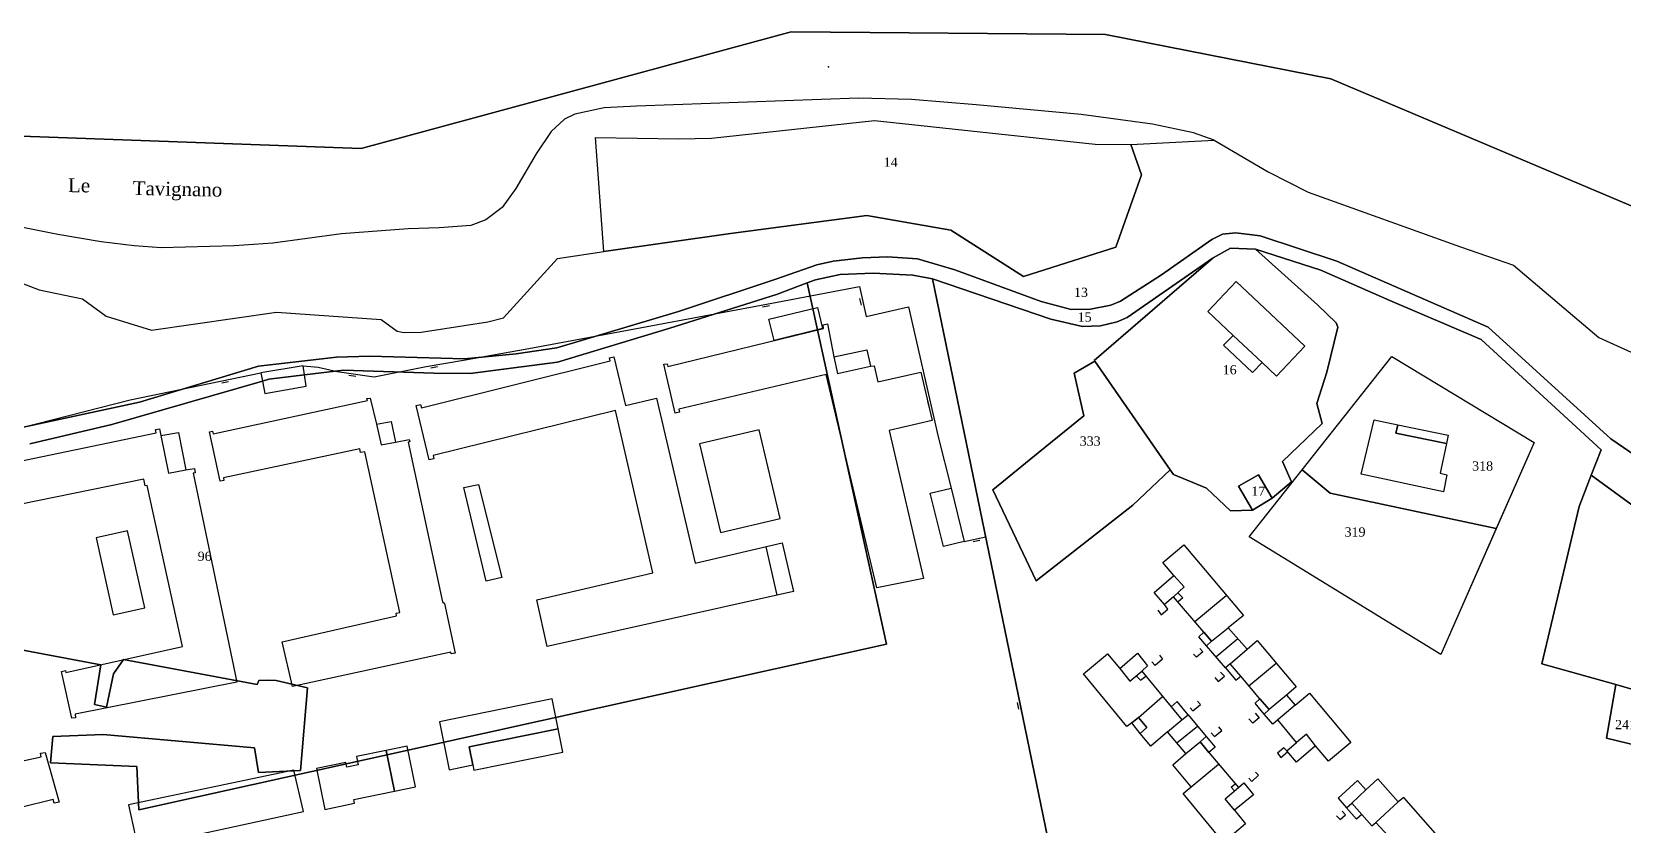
# Model space of a CAD drawing. Extents: x 1208038 to 1208926, y 6153358 to 6153860.
# Drawn here: x 1208242 to 1208586.3, y 6153687.8 to 6153859.5 of the extents above; entities that cross this region are included whole.
import ezdxf

# ---------------------------------------------------------------- set-up
doc = ezdxf.new("R2010")
doc.units = 0
doc.linetypes.add('CONTINU', pattern=[0])
doc.layers.get('0').update_dxf_attribs({"linetype": 'CONTINU'})
for name, color, linetype in [('1FLECHEFL', 7, 'CONTINU'), ('1LIEUDIT', 7, 'CONTINU'), ('1PARCELLE', 7, 'CONTINU'), ('1SECTION', 7, 'CONTINU'), ('1SUBDSECT', 7, 'CONTINU'), ('1TRONFLUV', 7, 'CONTINU'), ('1TROUPARCELLE', 7, 'CONTINU'), ('3BATIDUR', 7, 'CONTINU'), ('3BATILEGER', 7, 'CONTINU'), ('3CHEMIN', 7, 'CONTINU'), ('3FISCLINE', 7, 'CONTINUOUS'), ('3MURNONMI', 7, 'CONTINU'), ('3PARCELLETEX', 7, 'CONTINU'), ('3TRONFLUVTEX', 7, 'CONTINU')]:
    doc.layers.add(name, color=color, linetype=linetype)
doc.styles.get("Standard").update_dxf_attribs({"font": 'Times New Roman'})

# ---------------------------------------------------------------- blocks, each defined once
blk = doc.blocks.new('MURNOMI')
blk.add_line((-0.75, 0.5), (0.75, 0.5))
blk = doc.blocks.new('FLECHRU1')
blk.add_point((0, 0))

msp = doc.modelspace()

# ---------------------------------------------------------------- linework, layer by layer
at = {"layer": '1LIEUDIT'}
msp.add_lwpolyline([(1208182.06, 6153839.08), (1208313.18, 6153834.27), (1208406.26, 6153859.55), (1208474.29, 6153858.97), (1208522.99, 6153849.34), (1208786.04, 6153738.1)], dxfattribs=at)
at = {"layer": '1PARCELLE'}
for points in [[(1208479.73, 6153835.12), (1208482.04, 6153828.55), (1208476.53, 6153812.93), (1208456.55, 6153806.57), (1208440.78, 6153816.59), (1208422.65, 6153819.75), (1208393.1, 6153815.87), (1208365.73, 6153811.95), (1208363.95, 6153836.69), (1208381.94, 6153836.37), (1208389.01, 6153836.51), (1208424.26, 6153840.34), (1208472.05, 6153835.2), (1208479.73, 6153835.12)], [(1208506.72, 6153812.49), (1208520.13, 6153800.44), (1208524.16, 6153796.57), (1208524.52, 6153795.62), (1208522.17, 6153785.87), (1208519.96, 6153779.1), (1208521.13, 6153774.75), (1208512.54, 6153766.53), (1208514.52, 6153762.11), (1208510.34, 6153758.57), (1208507.35, 6153763.59), (1208503.02, 6153761.14), (1208506.06, 6153755.99), (1208501.34, 6153755.83), (1208496.08, 6153760.77), (1208488.96, 6153763.73), (1208488.28, 6153764.71), (1208471.95, 6153788.21), (1208471.82, 6153788.4), (1208497.55, 6153810.58), (1208501.34, 6153812.71), (1208506.72, 6153812.49)], [(1208471.95, 6153788.21), (1208488.28, 6153764.71), (1208480.21, 6153757.03), (1208459.24, 6153740.68), (1208449.9, 6153760.35), (1208459.71, 6153768.38), (1208469.56, 6153776.37), (1208467.45, 6153785.63), (1208471.95, 6153788.21)], [(1208516.83, 6153764.74), (1208536.2, 6153789.26), (1208566.99, 6153770.62), (1208558.81, 6153751.99), (1208522.85, 6153759.63), (1208516.83, 6153764.74)], [(1208510.34, 6153758.57), (1208506.06, 6153755.99), (1208503.02, 6153761.14), (1208507.35, 6153763.59), (1208510.34, 6153758.57)], [(1208505.33, 6153750.2), (1208516.83, 6153764.74), (1208522.85, 6153759.63), (1208558.81, 6153751.99), (1208546.84, 6153724.75), (1208505.33, 6153750.2)], [(1208605.25, 6153701), (1208591.61, 6153704.43), (1208592.12, 6153716.07), (1208584.65, 6153718.23), (1208568.64, 6153722.7), (1208576.78, 6153756.79), (1208579.38, 6153763.53), (1208602.26, 6153746.79), (1208637.43, 6153726.88), (1208627.21, 6153695.81), (1208605.25, 6153701)], [(1208591.61, 6153704.43), (1208582.67, 6153706.62), (1208584.65, 6153718.23), (1208592.12, 6153716.07), (1208591.61, 6153704.43)]]:
    msp.add_lwpolyline(points, close=True, dxfattribs=at)
for points in [[(1208239.77, 6153805.13), (1208243.55, 6153803.7), (1208252.94, 6153801.71), (1208258.02, 6153797.98), (1208267.87, 6153794.92), (1208294.91, 6153798.87), (1208317.54, 6153797.24), (1208321.01, 6153794.76), (1208322.45, 6153794.46), (1208326.2, 6153794.52), (1208340.59, 6153796.77), (1208344.02, 6153797.65), (1208355.73, 6153810.49), (1208365.73, 6153811.95), (1208393.1, 6153815.87), (1208422.65, 6153819.75), (1208440.78, 6153816.59), (1208456.55, 6153806.57), (1208476.53, 6153812.93), (1208482.04, 6153828.55), (1208479.73, 6153835.12), (1208497.74, 6153836.07), (1208509.48, 6153829.26), (1208518.1, 6153824.82), (1208551.07, 6153812.96), (1208562.56, 6153809), (1208581.01, 6153793.38), (1208609.89, 6153780.21)], [(1208239.81, 6153773.87), (1208265.27, 6153779.34), (1208291.03, 6153787.17), (1208307.85, 6153789.08), (1208315.11, 6153789.34), (1208335.54, 6153788.71), (1208346.74, 6153789.83), (1208355.58, 6153791.1), (1208381.91, 6153799.02), (1208402.97, 6153806.01), (1208411.77, 6153809.09), (1208415.36, 6153809.89), (1208421.66, 6153810.64), (1208427.09, 6153810.84), (1208433.56, 6153810.36), (1208441.67, 6153807.98), (1208460.34, 6153801.15), (1208466.87, 6153799.39), (1208471.01, 6153799.5), (1208475.42, 6153800.36), (1208477.5, 6153801.23), (1208486.38, 6153806.96), (1208497.3, 6153814.55), (1208499.56, 6153815.7), (1208502.43, 6153816), (1208507.75, 6153815.35), (1208524.32, 6153809.92), (1208557.07, 6153795.62), (1208583.57, 6153771.45), (1208603.69, 6153757.64)], [(1208603.69, 6153757.64), (1208583.57, 6153771.45), (1208557.07, 6153795.62), (1208524.32, 6153809.92), (1208507.75, 6153815.35), (1208502.43, 6153816), (1208499.56, 6153815.7), (1208497.3, 6153814.55), (1208486.38, 6153806.96), (1208477.5, 6153801.23), (1208475.42, 6153800.36), (1208471.01, 6153799.5), (1208466.87, 6153799.39), (1208460.34, 6153801.15), (1208441.67, 6153807.98), (1208433.56, 6153810.36), (1208427.09, 6153810.84), (1208421.66, 6153810.64), (1208415.36, 6153809.89), (1208411.77, 6153809.09), (1208402.97, 6153806.01), (1208381.91, 6153799.02), (1208355.58, 6153791.1), (1208346.74, 6153789.83), (1208335.54, 6153788.71), (1208315.11, 6153789.34), (1208307.85, 6153789.08), (1208291.03, 6153787.17), (1208265.27, 6153779.34), (1208239.81, 6153773.87)], [(1208602.26, 6153746.79), (1208579.38, 6153763.53), (1208581.51, 6153769.04), (1208555.53, 6153792.96), (1208535.77, 6153801.37), (1208520.87, 6153807.93), (1208506.72, 6153812.49), (1208501.34, 6153812.71), (1208497.55, 6153810.58), (1208478.98, 6153797.72), (1208476.76, 6153796.75), (1208473.21, 6153795.89), (1208469.32, 6153795.76), (1208462.42, 6153797.35), (1208436.86, 6153806.09), (1208432.6, 6153806.88), (1208423.96, 6153807.31), (1208416.86, 6153806.98), (1208411.49, 6153805.84), (1208409.68, 6153805.16), (1208403.05, 6153802.68), (1208380, 6153795.36), (1208355.69, 6153788.03), (1208336.79, 6153785.58), (1208328.94, 6153785.63), (1208309.36, 6153786.31), (1208300.97, 6153785.28), (1208293.22, 6153784.32), (1208291.85, 6153783.92), (1208259.25, 6153774.54), (1208241.56, 6153770.32)], [(1208463.22, 6153677.85), (1208436.86, 6153806.09), (1208462.42, 6153797.35), (1208469.32, 6153795.76), (1208473.21, 6153795.89), (1208476.76, 6153796.75), (1208478.98, 6153797.72), (1208497.55, 6153810.58), (1208471.82, 6153788.4), (1208471.95, 6153788.21), (1208467.45, 6153785.63), (1208469.56, 6153776.37), (1208459.71, 6153768.38), (1208449.9, 6153760.35), (1208459.24, 6153740.68), (1208480.21, 6153757.03), (1208488.28, 6153764.71), (1208488.96, 6153763.73), (1208496.08, 6153760.77), (1208501.34, 6153755.83), (1208506.06, 6153755.99), (1208510.34, 6153758.57), (1208514.52, 6153762.11), (1208512.54, 6153766.53), (1208521.13, 6153774.75), (1208519.96, 6153779.1), (1208522.17, 6153785.87), (1208524.52, 6153795.62), (1208524.16, 6153796.57), (1208520.13, 6153800.44), (1208506.72, 6153812.49), (1208520.87, 6153807.93), (1208535.77, 6153801.37), (1208555.53, 6153792.96), (1208581.51, 6153769.04), (1208579.38, 6153763.53), (1208576.78, 6153756.79), (1208568.64, 6153722.7), (1208584.65, 6153718.23), (1208582.67, 6153706.62), (1208591.61, 6153704.43)], [(1208215.82, 6153730.17), (1208256.9, 6153722.46), (1208255.55, 6153713.88), (1208258.11, 6153713.35), (1208259.64, 6153720.55), (1208261.82, 6153723.66), (1208290.73, 6153718.25), (1208291.09, 6153719.07), (1208293.1, 6153719.17), (1208294.83, 6153719.08), (1208301.58, 6153717.47), (1208300.09, 6153699.59), (1208290.97, 6153699.19), (1208290.13, 6153704.48), (1208257.37, 6153707.38), (1208246.52, 6153706.98), (1208245.99, 6153701.23), (1208264.7, 6153700.47), (1208265.09, 6153691.08), (1208426.89, 6153726.96), (1208409.68, 6153805.16), (1208411.49, 6153805.84), (1208416.86, 6153806.98), (1208423.96, 6153807.31), (1208432.6, 6153806.88), (1208436.86, 6153806.09), (1208463.22, 6153677.85)], [(1208241.56, 6153770.32), (1208259.25, 6153774.54), (1208291.85, 6153783.92), (1208293.22, 6153784.32), (1208300.97, 6153785.28), (1208309.36, 6153786.31), (1208328.94, 6153785.63), (1208336.79, 6153785.58), (1208355.69, 6153788.03), (1208380, 6153795.36), (1208403.05, 6153802.68), (1208409.68, 6153805.16), (1208426.89, 6153726.96), (1208265.09, 6153691.08), (1208264.7, 6153700.47), (1208245.99, 6153701.23), (1208246.52, 6153706.98), (1208257.37, 6153707.38), (1208290.13, 6153704.48), (1208290.97, 6153699.19), (1208300.09, 6153699.59), (1208301.58, 6153717.47), (1208294.83, 6153719.08), (1208293.1, 6153719.17), (1208291.09, 6153719.07), (1208290.73, 6153718.25), (1208261.82, 6153723.66), (1208259.64, 6153720.55), (1208258.11, 6153713.35), (1208255.55, 6153713.88), (1208256.9, 6153722.46), (1208215.82, 6153730.17)]]:
    msp.add_lwpolyline(points, dxfattribs=at)
at = {"layer": '1SECTION'}
msp.add_lwpolyline([(1208786.04, 6153738.1), (1208522.99, 6153849.34), (1208474.29, 6153858.97), (1208406.26, 6153859.55), (1208313.18, 6153834.27), (1208182.06, 6153839.08)], dxfattribs=at)
at = {"layer": '1SUBDSECT'}
msp.add_lwpolyline([(1208786.04, 6153738.1), (1208522.99, 6153849.34), (1208474.29, 6153858.97), (1208406.26, 6153859.55), (1208313.18, 6153834.27), (1208182.06, 6153839.08)], dxfattribs=at)
at = {"layer": '1TRONFLUV'}
for points in [[(1208786.04, 6153738.1), (1208522.99, 6153849.34), (1208474.29, 6153858.97), (1208406.26, 6153859.55), (1208313.18, 6153834.27), (1208182.06, 6153839.08)], [(1208239.77, 6153805.13), (1208243.55, 6153803.7), (1208252.94, 6153801.71), (1208258.02, 6153797.98), (1208267.87, 6153794.92), (1208294.91, 6153798.87), (1208317.54, 6153797.24), (1208321.01, 6153794.76), (1208322.45, 6153794.46), (1208326.2, 6153794.52), (1208340.59, 6153796.77), (1208344.02, 6153797.65), (1208355.73, 6153810.49), (1208365.73, 6153811.95), (1208363.95, 6153836.69), (1208381.94, 6153836.37), (1208389.01, 6153836.51), (1208424.26, 6153840.34), (1208472.05, 6153835.2), (1208479.73, 6153835.12), (1208497.74, 6153836.07), (1208509.48, 6153829.26), (1208518.1, 6153824.82), (1208551.07, 6153812.96), (1208562.56, 6153809), (1208581.01, 6153793.38), (1208609.89, 6153780.21)]]:
    msp.add_lwpolyline(points, dxfattribs=at)
at = {"layer": '1TROUPARCELLE'}
msp.add_lwpolyline([(1208505.33, 6153750.2), (1208536.2, 6153789.26), (1208566.99, 6153770.62), (1208546.84, 6153724.75), (1208505.33, 6153750.2)], close=True, dxfattribs=at)
at = {"layer": '3BATIDUR'}
for points in [[(1208496.37, 6153798.99), (1208502.53, 6153805.48), (1208517.39, 6153791.49), (1208511.25, 6153784.97), (1208508.13, 6153787.92), (1208501.86, 6153793.82), (1208496.37, 6153798.99)], [(1208402.56, 6153792.7), (1208401.43, 6153797.3), (1208411.92, 6153799.88), (1208413.05, 6153795.28), (1208402.56, 6153792.7)], [(1208378.7, 6153787.58), (1208379.4, 6153787.69), (1208379.56, 6153787.05), (1208413.25, 6153795.33), (1208413.14, 6153796.12), (1208414.08, 6153796.31), (1208415.5, 6153789.19), (1208422.63, 6153790.71), (1208423.42, 6153787.12), (1208424.21, 6153787.24), (1208425.02, 6153783.73), (1208434.32, 6153785.88), (1208436.76, 6153775.36), (1208427.46, 6153773.21), (1208434.86, 6153741.2), (1208424.76, 6153739.12), (1208413.79, 6153785.32), (1208381.97, 6153777.83), (1208382.12, 6153777.16), (1208381.12, 6153776.97), (1208378.7, 6153787.58)], [(1208291.51, 6153785.71), (1208291.85, 6153783.92), (1208293.22, 6153784.32), (1208300.97, 6153785.28), (1208300.67, 6153787.23), (1208291.51, 6153785.71)], [(1208325.12, 6153778.62), (1208326.03, 6153778.85), (1208326.28, 6153778.15), (1208367.11, 6153788.33), (1208366.93, 6153788.94), (1208367.89, 6153789.17), (1208370.41, 6153778.66), (1208377.11, 6153780.25), (1208385.51, 6153744.5), (1208404.29, 6153748.88), (1208406.77, 6153738.37), (1208353.46, 6153726.48), (1208351.25, 6153736.55), (1208376.33, 6153742.4), (1208368.22, 6153777.56), (1208328.76, 6153767.84), (1208328.91, 6153767.12), (1208327.95, 6153766.87), (1208325.12, 6153778.62)], [(1208300.97, 6153785.28), (1208293.22, 6153784.32), (1208291.85, 6153783.92), (1208292.38, 6153781.2), (1208301.34, 6153782.83), (1208300.97, 6153785.28)], [(1208280.39, 6153772.95), (1208281.08, 6153773.09), (1208281.22, 6153772.52), (1208314.55, 6153779.69), (1208314.42, 6153780.13), (1208315.19, 6153780.25), (1208316.52, 6153774.6), (1208319.67, 6153775.18), (1208320.67, 6153770.72), (1208323.57, 6153771.29), (1208323.72, 6153770.74), (1208323.39, 6153770.67), (1208330.83, 6153736.12), (1208331.25, 6153735.73), (1208333.58, 6153725.04), (1208332.67, 6153724.87), (1208332.59, 6153725.26), (1208298.34, 6153717.79), (1208296.11, 6153727.46), (1208320.87, 6153733.06), (1208320.78, 6153733.66), (1208321.59, 6153733.83), (1208314.02, 6153768.59), (1208313.1, 6153768.47), (1208312.95, 6153769.24), (1208283.4, 6153762.94), (1208283.51, 6153762.39), (1208282.74, 6153762.28), (1208280.39, 6153772.95)], [(1208386.44, 6153770.3), (1208390.98, 6153751.11), (1208403.84, 6153754.15), (1208399.31, 6153773.34), (1208386.44, 6153770.3)], [(1208532.4, 6153775.51), (1208537.48, 6153774.47), (1208537.11, 6153772.64), (1208548.02, 6153770.44), (1208546.66, 6153763.96), (1208548.13, 6153763.65), (1208547.36, 6153759.93), (1208529.59, 6153763.74), (1208532.4, 6153775.51)], [(1208506.06, 6153755.99), (1208503.02, 6153761.14), (1208507.35, 6153763.59), (1208510.34, 6153758.57), (1208506.06, 6153755.99)], [(1208335.43, 6153760.86), (1208338.63, 6153761.56), (1208343.68, 6153741.39), (1208340.27, 6153740.61), (1208335.43, 6153760.86)], [(1208436.34, 6153759.65), (1208440.85, 6153760.7), (1208443.66, 6153749.17), (1208439.18, 6153748.13), (1208436.34, 6153759.65)], [(1208266.38, 6153734.84), (1208262.69, 6153751.47), (1208255.86, 6153749.96), (1208259.56, 6153733.32), (1208266.38, 6153734.84)], [(1208495.57, 6153729.53), (1208489.01, 6153737.22), (1208487.01, 6153735.57), (1208484.79, 6153738.14), (1208489.06, 6153741.84), (1208486.68, 6153744.62), (1208491.24, 6153748.43), (1208504.09, 6153733.15), (1208500.83, 6153730.48), (1208504.94, 6153725.87), (1208507.05, 6153727.74), (1208515.51, 6153717.73), (1208513.44, 6153715.94), (1208515.27, 6153713.75), (1208518.38, 6153716.34), (1208527.34, 6153705.7), (1208522.54, 6153701.6), (1208519.7, 6153704.94), (1208515.59, 6153701.4), (1208513.53, 6153703.86), (1208515.62, 6153705.64), (1208511.56, 6153710.56), (1208510.44, 6153709.66), (1208508.61, 6153711.8), (1208509.64, 6153712.78), (1208507.69, 6153715.09), (1208503.52, 6153720.03), (1208501.27, 6153722.7), (1208500.2, 6153721.83), (1208496.15, 6153726.59), (1208497.23, 6153727.58), (1208495.57, 6153729.53)], [(1208479.93, 6153709.91), (1208478.91, 6153709.1), (1208469.51, 6153720.5), (1208474.67, 6153724.9), (1208477.33, 6153721.71), (1208481.16, 6153724.98), (1208483.38, 6153722.27), (1208482.09, 6153721.1), (1208488.44, 6153713.39), (1208490.79, 6153710.55), (1208492.14, 6153711.64), (1208496.03, 6153707), (1208494.71, 6153705.78), (1208496.64, 6153703.48), (1208503.01, 6153695.92), (1208504.2, 6153696.93), (1208506.28, 6153694.34), (1208502.21, 6153691), (1208504.55, 6153688.03), (1208499.77, 6153683.98), (1208491.06, 6153694.59), (1208492.82, 6153696.04), (1208488.8, 6153700.8), (1208491.66, 6153703.28), (1208487.71, 6153707.97), (1208484.07, 6153704.87), (1208481.79, 6153707.65), (1208483.22, 6153708.89), (1208481.37, 6153711.09), (1208479.93, 6153709.91)], [(1208330.16, 6153710.16), (1208332.25, 6153699.78), (1208337.35, 6153700.8), (1208336.55, 6153704.72), (1208355.85, 6153708.62), (1208354.53, 6153715.13), (1208330.16, 6153710.16)], [(1208310.13, 6153700.36), (1208309.92, 6153701.34), (1208303.52, 6153700.02), (1208305.35, 6153691.17), (1208311.76, 6153692.51), (1208311.6, 6153693.29), (1208320.43, 6153695.11), (1208318.59, 6153703.96), (1208312.19, 6153702.63), (1208312.55, 6153700.85), (1208310.13, 6153700.36)], [(1208186.56, 6153689.1), (1208187.65, 6153689.35), (1208187.9, 6153688.44), (1208222.71, 6153696.37), (1208222.3, 6153698.48), (1208223.35, 6153698.67), (1208223.62, 6153698.14), (1208244, 6153702.57), (1208243.84, 6153703.33), (1208244.87, 6153703.51), (1208247.88, 6153692.73), (1208246.81, 6153692.5), (1208246.54, 6153693.29), (1208225.49, 6153688.13), (1208225.78, 6153686.76), (1208224.74, 6153686.51), (1208224.58, 6153687.15), (1208189.61, 6153679.06), (1208189.8, 6153678.36), (1208189.26, 6153678.23), (1208186.56, 6153689.1)], [(1208262.88, 6153692.16), (1208264.88, 6153682.94), (1208300.71, 6153690.74), (1208298.63, 6153699.7), (1208262.88, 6153692.16)], [(1208529.73, 6153690.07), (1208531.86, 6153687.63), (1208532.79, 6153688.36), (1208535.46, 6153685.37), (1208533.37, 6153683.42), (1208535.43, 6153681.18), (1208536.57, 6153682.1), (1208541.26, 6153676.76), (1208548.24, 6153683.02), (1208538.8, 6153693.79), (1208537.62, 6153692.79), (1208533.19, 6153697.82), (1208530.6, 6153695.43), (1208528.81, 6153697.47), (1208524.59, 6153693.63), (1208526.44, 6153691.51), (1208527.57, 6153692.55), (1208529.73, 6153690.07)]]:
    msp.add_lwpolyline(points, close=True, dxfattribs=at)
msp.add_lwpolyline([(1208233.78, 6153765.44), (1208268.89, 6153772.73), (1208268.73, 6153773.43), (1208269.58, 6153773.57), (1208269.86, 6153772.17), (1208273.67, 6153772.82), (1208275.31, 6153764.71), (1208277.13, 6153764.99), (1208277.29, 6153764.06), (1208276.87, 6153763.96), (1208286.32, 6153718.72), (1208251.3, 6153711.83), (1208251.44, 6153711.04), (1208250.58, 6153710.96), (1208248.35, 6153721.06), (1208248.35, 6153721.06), (1208249.23, 6153721.23), (1208249.33, 6153720.84), (1208274.59, 6153726.46), (1208266.92, 6153761.31), (1208266.51, 6153761.21), (1208266.18, 6153762.72), (1208235.76, 6153756.51)], dxfattribs=at)
at = {"layer": '3BATILEGER'}
for points in [[(1208501.86, 6153793.82), (1208508.13, 6153787.92), (1208506.06, 6153785.76), (1208499.82, 6153791.7), (1208501.86, 6153793.82)], [(1208537.48, 6153774.47), (1208548.39, 6153772.21), (1208548.02, 6153770.44), (1208537.11, 6153772.64), (1208537.48, 6153774.47)], [(1208495.57, 6153729.53), (1208497.23, 6153727.58), (1208496.15, 6153726.59), (1208494.47, 6153728.56), (1208495.57, 6153729.53)], [(1208500.2, 6153721.83), (1208502.47, 6153719.17), (1208503.52, 6153720.03), (1208501.27, 6153722.7), (1208500.2, 6153721.83)], [(1208492.14, 6153711.64), (1208489.74, 6153714.51), (1208488.44, 6153713.39), (1208490.79, 6153710.55), (1208492.14, 6153711.64)], [(1208507.69, 6153715.09), (1208509.64, 6153712.78), (1208508.61, 6153711.8), (1208506.61, 6153714.16), (1208507.69, 6153715.09)], [(1208479.93, 6153709.91), (1208481.37, 6153711.09), (1208483.22, 6153708.89), (1208481.79, 6153707.65), (1208479.93, 6153709.91)], [(1208336.55, 6153704.72), (1208337.35, 6153700.8), (1208337.57, 6153699.68), (1208356.86, 6153703.59), (1208355.85, 6153708.62), (1208336.55, 6153704.72)], [(1208318.59, 6153703.96), (1208320.43, 6153695.11), (1208325, 6153696.05), (1208323.18, 6153704.89), (1208318.59, 6153703.96)], [(1208496.64, 6153703.48), (1208494.71, 6153705.78), (1208496.03, 6153707), (1208497.99, 6153704.66), (1208496.64, 6153703.48)], [(1208529.73, 6153690.07), (1208528.57, 6153689.08), (1208526.44, 6153691.51), (1208527.57, 6153692.55), (1208529.73, 6153690.07)]]:
    msp.add_lwpolyline(points, close=True, dxfattribs=at)
at = {"layer": '3CHEMIN'}
for points in [[(1208300.67, 6153787.23), (1208303.91, 6153786.93), (1208308.02, 6153785.98), (1208316.06, 6153784.86), (1208327.31, 6153787.06), (1208335.39, 6153788.42), (1208349.52, 6153791.01), (1208373.94, 6153795.56), (1208403.24, 6153801.01), (1208421.04, 6153804.41), (1208422.48, 6153797.92), (1208431.66, 6153800.03), (1208438.08, 6153771.83), (1208440.85, 6153760.7)], [(1208124.58, 6153700.27), (1208117.68, 6153711.37), (1208126.38, 6153720.76), (1208142.09, 6153734.32), (1208153.1, 6153741.36), (1208178.96, 6153756.79), (1208184.49, 6153758.69), (1208209.19, 6153765.22), (1208239.81, 6153773.87), (1208263.25, 6153779.88), (1208291.51, 6153785.71)], [(1208443.66, 6153749.17), (1208448.35, 6153750.2)]]:
    msp.add_lwpolyline(points, dxfattribs=at)
at = {"layer": '3FISCLINE'}
for points in [[(1208497.74, 6153836.07), (1208493.31, 6153837.67), (1208484.46, 6153839.53), (1208468.97, 6153841.67), (1208446.25, 6153843.73), (1208432.26, 6153844.89), (1208420.85, 6153845.15), (1208372.79, 6153843.46), (1208365.82, 6153843.08), (1208359.47, 6153841.72), (1208357.2, 6153840.63), (1208354.34, 6153837.93), (1208351.08, 6153833.14), (1208346.66, 6153825.64), (1208343.72, 6153821.54), (1208340.2, 6153818.86), (1208336.92, 6153817.61), (1208330.12, 6153817.1), (1208323.36, 6153816.92), (1208308.93, 6153815.82), (1208294.09, 6153813.82), (1208285.71, 6153813.18), (1208269.91, 6153812.8), (1208264.07, 6153813.22), (1208256.98, 6153814.07), (1208247.6, 6153815.64), (1208226.21, 6153819.91)], [(1208415.5, 6153789.19), (1208416.26, 6153785.55), (1208423.42, 6153787.12)], [(1208316.52, 6153774.6), (1208317.57, 6153770.11), (1208320.67, 6153770.72)], [(1208269.86, 6153772.17), (1208271.53, 6153763.98), (1208275.31, 6153764.71)], [(1208400.75, 6153748.04), (1208403.18, 6153737.57)], [(1208489.01, 6153737.22), (1208491.29, 6153739.38), (1208489.06, 6153741.84)], [(1208485.57, 6153734.32), (1208486.34, 6153733.34), (1208487.77, 6153734.56), (1208487.01, 6153735.57)], [(1208489.94, 6153738.09), (1208490.96, 6153736.97), (1208489.95, 6153736.13)], [(1208493.61, 6153731.83), (1208500.4, 6153737.53)], [(1208497.23, 6153727.58), (1208500.83, 6153730.48)], [(1208498.15, 6153724.22), (1208502.88, 6153728.18)], [(1208494.67, 6153726.03), (1208495.31, 6153725.32), (1208493.94, 6153724.11), (1208493.33, 6153724.81)], [(1208501.27, 6153722.7), (1208504.94, 6153725.87)], [(1208477.33, 6153721.71), (1208479.55, 6153718.97), (1208482.09, 6153721.1)], [(1208485.92, 6153724.54), (1208486.6, 6153723.73), (1208485.03, 6153722.31), (1208484.3, 6153723.12)], [(1208505.28, 6153717.94), (1208511.19, 6153722.84)], [(1208480.91, 6153720.11), (1208481.85, 6153719.14), (1208482.98, 6153720.03)], [(1208497.9, 6153719.76), (1208498.67, 6153718.86), (1208500.01, 6153720), (1208499.17, 6153720.88)], [(1208481.37, 6153711.09), (1208486.59, 6153715.65)], [(1208492.55, 6153713.14), (1208493.19, 6153712.49), (1208494.8, 6153713.9), (1208494.17, 6153714.6)], [(1208513.44, 6153715.94), (1208509.64, 6153712.78)], [(1208506.67, 6153712.01), (1208507.53, 6153711), (1208506.12, 6153709.84), (1208505.26, 6153710.8)], [(1208515.27, 6153713.75), (1208511.56, 6153710.56)], [(1208487.71, 6153707.97), (1208490.79, 6153710.55)], [(1208489.72, 6153705.58), (1208494.2, 6153709.19)], [(1208497.14, 6153707.74), (1208497.87, 6153706.96), (1208499.43, 6153708.23), (1208498.75, 6153709.06)], [(1208519.7, 6153704.94), (1208517.75, 6153707.44), (1208515.62, 6153705.64)], [(1208491.66, 6153703.28), (1208494.71, 6153705.78)], [(1208513.53, 6153703.86), (1208512.83, 6153704.52), (1208511.45, 6153703.35), (1208512.18, 6153702.44), (1208513.67, 6153703.68)], [(1208492.82, 6153696.04), (1208498.73, 6153701)], [(1208505.31, 6153697.94), (1208505.95, 6153697.23), (1208507.36, 6153698.57), (1208506.73, 6153699.25)], [(1208502.21, 6153691), (1208500.15, 6153693.46), (1208503.01, 6153695.92)], [(1208502.19, 6153695.22), (1208501.48, 6153695.99), (1208502.33, 6153696.72)], [(1208527.57, 6153692.55), (1208530.6, 6153695.43)], [(1208524.27, 6153689.81), (1208525.03, 6153688.99), (1208526.22, 6153689.99), (1208525.49, 6153690.83)], [(1208532.79, 6153688.36), (1208537.62, 6153692.79)]]:
    msp.add_lwpolyline(points, dxfattribs=at)

# ---------------------------------------------------------------- block references
at = {"layer": '1FLECHEFL'}
msp.add_blockref('FLECHRU1', (1208414.31, 6153851.98), dxfattribs=at)
at = {"layer": '3MURNONMI'}
for p, rotation in [((1208421.76, 6153801.19), 102.5), ((1208400.71, 6153800.54), 190.6), ((1208328.92, 6153787.34), 189.6), ((1208283.67, 6153784.09), 191.8), ((1208311.36, 6153785.51), 172.1), ((1208436.48, 6153778.88), 102.9), ((1208446.26, 6153749.75), 192.6), ((1208455.85, 6153713.71), 101.6)]:
    msp.add_blockref('MURNOMI', p, dxfattribs=dict(at, rotation=rotation))

# ---------------------------------------------------------------- texts
at = {"layer": '3PARCELLETEX'}
for s, p in [('14', (1208426.27, 6153830.32)), ('13', (1208467.44, 6153802.14)), ('15', (1208468.25, 6153796.79)), ('16', (1208499.62, 6153785.38)), ('333', (1208468.69, 6153769.94)), ('17', (1208505.81, 6153759.09)), ('319', (1208525.99, 6153750.25)), ('96', (1208277.84, 6153744.99)), ('241', (1208584.52, 6153708.55))]:
    msp.add_text(s, height=2, dxfattribs=at).set_placement(p)
msp.add_text('318', height=2, rotation=360, dxfattribs=at).set_placement((1208553.59, 6153764.54))
at = {"layer": '3TRONFLUVTEX'}
for s, rotation, p in [('Le', 359.2, (1208249.77, 6153824.84)), ('Tavignano', 358.9, (1208263.76, 6153824.22))]:
    msp.add_text(s, height=3, rotation=rotation, dxfattribs=at).set_placement(p)

doc.saveas('drawing.dxf')
